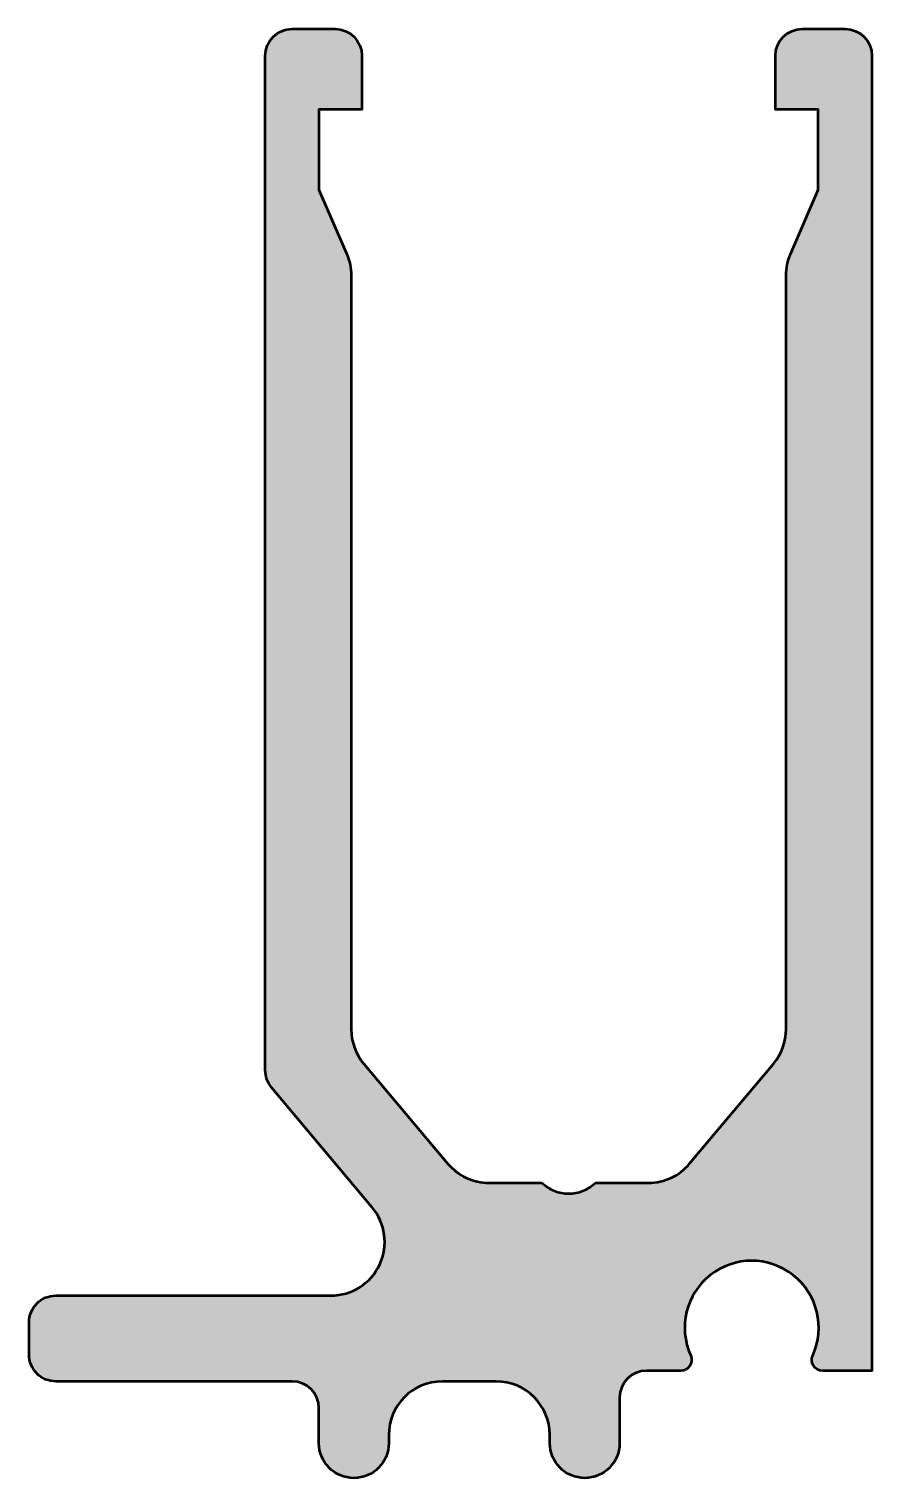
# Model space of a CAD drawing. Extents: x -15.7 to 0, y -2 to 25.
import ezdxf

# ---------------------------------------------------------------- set-up
doc = ezdxf.new("R2010")
doc.units = 0
doc.layers.add('0S-Alu contour', color=7, linetype='Continuous', lineweight=50)
doc.layers.add('0S-Alu hatch', color=252, linetype='Continuous', lineweight=25)

# ---------------------------------------------------------------- blocks, each defined once
blk = doc.blocks.new('347060__C15FB348_1A09_42EB_87BE_A23413014A22_')
at = {"layer": '0S-Alu hatch'}
h = blk.add_hatch(color=256, dxfattribs=at)
edge = h.paths.add_edge_path()
edge.add_ellipse((-10.00003289864674, 24.4999985726057), major_axis=(-0.5000014273963398, 0), ratio=1, start_angle=180.0001635684142, end_angle=269.9998364331289, ccw=False)
edge.add_line((-9.50003147125244, 24.50000000001347), (-9.50003147125244, 23.5))
edge.add_line((-9.50003147125244, 23.5), (-10.3000316619873, 23.5))
edge.add_line((-10.3000316619873, 23.5), (-10.3000316619873, 22.00000000000001))
edge.add_line((-10.3000316619873, 22.00000000000001), (-9.782368077925772, 20.80450495769659))
edge.add_ellipse((-10.70003128051759, 20.40714586744074), major_axis=(-1.000000000000013, 0), ratio=1, start_angle=180, end_angle=203.4131859314885, ccw=False)
edge.add_line((-9.700031280517578, 20.40714586744075), (-9.700031280517578, 6.362630467925088))
edge.add_arc((-8.700031280517578, 6.36263046792509), 0.9999999999999982, 180, 220.0538092158321)
edge.add_line((-9.465471713212231, 5.719123712718728), (-7.900078028803909, 3.857114325192198))
edge.add_arc((-7.134637596109254, 4.500621080398559), 1, 220.053809215832, 269.9999999999999)
edge.add_line((-7.134637596109255, 3.500621080398559), (-6.150015830993652, 3.50062108039856))
edge.add_arc((-5.650015592575073, 4.025599461696692), 0.724984509661443, 226.3959890838527, 313.6040109161473)
edge.add_line((-5.150015354156494, 3.50062108039856), (-4.161995365867274, 3.500621080398559))
edge.add_arc((-4.161995365867275, 4.500621080398562), 1.000000000000002, 270.0000000000001, 319.999999314534)
edge.add_line((-3.395950930438373, 3.857833461547342), (-1.833955349994382, 5.719347260929681))
edge.add_arc((-2.599999785423277, 6.362134879780897), 0.9999999999999948, 319.9999993145339, 360)
edge.add_line((-1.599999785423282, 6.362134879780897), (-1.599999904632572, 20.40714886751177))
edge.add_ellipse((-0.5999999046325555, 20.40714887599943), major_axis=(-1.000000000000016, 0), ratio=1, start_angle=336.58677111327927, end_angle=360, ccw=False)
edge.add_line((-1.517662809319941, 20.80450865423666), (-0.9999997615814207, 22))
edge.add_line((-0.9999997615814207, 22), (-0.9999997615814207, 23.5))
edge.add_line((-0.9999997615814207, 23.5), (-1.799999952316284, 23.5))
edge.add_line((-1.799999952316284, 23.5), (-1.800000071525573, 24.5))
edge.add_ellipse((-1.299998534065577, 24.49999846253966), major_axis=(-0.5000015374623596, 0), ratio=1, start_angle=270.0001625190599, end_angle=359.9998238203378, ccw=False)
edge.add_line((-1.299999952316285, 25), (-0.5000000000000009, 25))
edge.add_ellipse((-0.5000551035561666, 24.49994489644384), major_axis=(-0.5000551065922316, 0), ratio=1, start_angle=180.0063137065699, end_angle=269.993686293432, ccw=False)
edge.add_line((-1.2e-15, 24.50000000000001), (0, 0))
edge.add_line((0, 0), (-0.9220026259041809, 1e-16))
edge.add_ellipse((-0.922002625904181, 0.2000000000000001), major_axis=(-0.2, 0), ratio=1, start_angle=-24.46539259755002, end_angle=90.00000000000011, ccw=False)
edge.add_arc((-2.240231229446199, 0.7997900569496388), 1.248266123201116, 335.5346074024502, 564.4653925975498)
edge.add_ellipse((-3.558459832988217, 0.1999999999999982), major_axis=(-0.1999999999999998, 0), ratio=1, start_angle=89.99999999999989, end_angle=204.4653925975499, ccw=False)
edge.add_line((-3.558459832988217, -1.7e-15), (-4.200018405914305, 4e-16))
edge.add_arc((-4.20001798600651, -0.5000004199077966), 0.5000004199079734, 90.00004811784855, 179.9999518847228)
edge.add_line((-4.700018405914307, -0.5000000000224403), (-4.700018405914306, -1.350006103515625))
edge.add_ellipse((-5.350012302398681, -1.350006103515625), major_axis=(-0.649993896484375, 0), ratio=1, start_angle=0, end_angle=180, ccw=False)
edge.add_line((-6.000006198883056, -1.350006103515625), (-6.000006198883056, -1.200004577636718))
edge.add_arc((-7.000026022030886, -1.200024400784548), 1.000019823344304, 0.0011357606123724, 89.99886423980718)
edge.add_line((-7.000006198883056, -0.2000045776367187), (-8.00002384185791, -0.2000045776367188))
edge.add_arc((-8.000004018710081, -1.200024400784547), 1.000019823344303, 90.00113576019277, 179.9988642400294)
edge.add_line((-9.00002384185791, -1.200004577640596), (-9.00002384185791, -1.350006103515625))
edge.add_ellipse((-9.650017738342285, -1.350006103515625), major_axis=(-0.649993896484375, 0), ratio=1, start_angle=0, end_angle=180, ccw=False)
edge.add_line((-10.30001163482666, -1.350006103515625), (-10.30001163482666, -0.700004756450653))
edge.add_arc((-10.80001097484949, -0.700004513705971), 0.4999993400228909, 359.9999721900354, 449.9999663447418)
edge.add_line((-10.80001068115234, -0.2000051736831663), (-15.19999980926514, -0.2000000029802322))
edge.add_ellipse((-15.20025789096507, 0.2997419153275219), major_axis=(-0.499741984948311, 0), ratio=1, start_angle=-0.029590962158977163, end_angle=90.02958925461212, ccw=False)
edge.add_line((-15.69999980926513, 0.3000000119209234), (-15.69999980926514, 0.8999999761581396))
edge.add_ellipse((-15.20025791089697, 0.9002580777899776), major_axis=(-0.4997419650190174, 0), ratio=1, start_angle=-90.02959154100017, end_angle=0.029591540991702914, ccw=False)
edge.add_line((-15.19999980926513, 1.39999997615814), (-10.07490158081054, 1.399999976158141))
edge.add_arc((-10.07490167877625, 2.399999996204358), 1.000000020046221, 270.0000056130213, 399.9999771641699)
edge.add_line((-9.308856964111328, 3.042787313461305), (-11.18302781479071, 5.27633631158041))
edge.add_ellipse((-10.80000565319578, 5.597730187886655), major_axis=(-0.5000000000000079, 0), ratio=1, start_angle=-8.173071262262965e-05, end_angle=40.00001069005049, ccw=False)
edge.add_line((-11.30000565319527, 5.597730901121673), (-11.30003261566162, 24.49999809265138))
edge.add_ellipse((-10.8000318657049, 24.49999925004198), major_axis=(-0.5000007499580621, 0), ratio=1, start_angle=-90.000023344282, end_angle=0.00013262927740242958, ccw=False)
edge.add_line((-10.8000316619873, 25), (-10.00003147125244, 25))
at = {"layer": '0S-Alu contour', "color": 7}
for points in [[(-10.8000316619873, 25), (-10.00003147125244, 25)], [(-1.299999952316285, 25), (-0.5000000000000009, 25)], [(-11.30000565319527, 5.597730901121673), (-11.30003261566162, 24.49999809265138)], [(-9.50003147125244, 24.50000000001347), (-9.50003147125244, 23.5), (-10.3000316619873, 23.5), (-10.3000316619873, 22.00000000000001), (-9.782368077925772, 20.80450495769659)], [(-1.517662809319941, 20.80450865423666), (-0.9999997615814207, 22), (-0.9999997615814207, 23.5), (-1.799999952316284, 23.5), (-1.800000071525573, 24.5)], [(-1.2e-15, 24.50000000000001), (0, 0), (-0.9220026259041809, 1e-16)], [(-9.700031280517578, 20.40714586744075), (-9.700031280517578, 6.362630467925088)], [(-1.599999785423282, 6.362134879780897), (-1.599999904632572, 20.40714886751177)], [(-9.465471713212231, 5.719123712718728), (-7.900078028803909, 3.857114325192198)], [(-3.395950930438373, 3.857833461547342), (-1.833955349994382, 5.719347260929681)], [(-9.308856964111328, 3.042787313461305), (-11.18302781479071, 5.27633631158041)], [(-7.134637596109255, 3.500621080398559), (-6.150015830993652, 3.50062108039856)], [(-5.150015354156494, 3.50062108039856), (-4.161995365867274, 3.500621080398559)], [(-15.19999980926513, 1.39999997615814), (-10.07490158081054, 1.399999976158141)], [(-15.69999980926513, 0.3000000119209234), (-15.69999980926514, 0.8999999761581396)], [(-3.558459832988217, -1.7e-15), (-4.200018405914305, 4e-16)], [(-10.80001068115234, -0.2000051736831663), (-15.19999980926514, -0.2000000029802322)], [(-7.000006198883056, -0.2000045776367187), (-8.00002384185791, -0.2000045776367188)], [(-4.700018405914307, -0.5000000000224403), (-4.700018405914306, -1.350006103515625)], [(-10.30001163482666, -1.350006103515625), (-10.30001163482666, -0.700004756450653)], [(-9.00002384185791, -1.200004577640596), (-9.00002384185791, -1.350006103515625)], [(-6.000006198883056, -1.350006103515625), (-6.000006198883056, -1.200004577636718)]]:
    blk.add_lwpolyline(points, dxfattribs=at)
at = {"layer": '0S-Alu contour', "color": 7, "extrusion": (0, 0, -1)}
for centre, radius, start, end in [((10.8000318657049, 24.49999925004198), 0.5000007499580621, 359.9998673707226, 90.00002334428208), ((10.00003289864674, 24.4999985726057), 0.5000014273963398, 90.00016356687108, 179.9998364315858), ((1.299998534065577, 24.49999846253966), 0.5000015374623596, 0.0001761796622002, 89.99983748094004), ((0.5000551035561666, 24.49994489644384), 0.5000551065922316, 90.00631370656797, 179.9936862934301), ((10.70003128051759, 20.40714586744074), 1.000000000000013, 156.5868140685115, 180), ((0.5999999046325555, 20.40714887599943), 1.000000000000016, 0, 23.41322888672072), ((10.80000565319578, 5.597730187886655), 0.5000000000000079, 319.9999893099495, 8.17307125829e-05), ((15.20025791089697, 0.9002580777899776), 0.4997419650190174, 359.9704084590083, 90.0295915410002), ((15.20025789096507, 0.2997419153275219), 0.499741984948311, 269.9704107453879, 0.0295909621590149), ((3.558459832988217, 0.1999999999999982), 0.1999999999999998, 155.5346074024501, 270.0000000000001), ((0.922002625904181, 0.2000000000000001), 0.2, 269.9999999999999, 24.46539259755001), ((9.650017738342285, -1.350006103515625), 0.649993896484375, 180, 0), ((5.350012302398681, -1.350006103515625), 0.649993896484375, 180, 0)]:
    blk.add_arc(centre, radius, start, end, dxfattribs=at)
at = {"layer": '0S-Alu contour', "color": 7}
for centre, radius, start, end in [((-8.700031280517578, 6.36263046792509), 0.9999999999999982, 180, 220.0538092158321), ((-2.599999785423277, 6.362134879780897), 0.9999999999999948, 319.9999993145339, 0), ((-7.134637596109254, 4.500621080398559), 1, 220.053809215832, 269.9999999999999), ((-4.161995365867275, 4.500621080398562), 1.000000000000002, 270.0000000000001, 319.999999314534), ((-5.650015592575073, 4.025599461696692), 0.724984509661443, 226.3959890838527, 313.6040109161473), ((-10.07490167877625, 2.399999996204358), 1.000000020046221, 270.0000056130213, 39.9999771641699), ((-2.240231229446199, 0.7997900569496388), 1.248266123201116, 335.5346074024502, 204.4653925975499), ((-4.20001798600651, -0.5000004199077966), 0.5000004199079734, 90.00004811784855, 179.9999518847228), ((-10.80001097484949, -0.700004513705971), 0.4999993400228909, 359.9999721900354, 89.99996634474186), ((-8.000004018710081, -1.200024400784547), 1.000019823344303, 90.00113576019277, 179.9988642400294), ((-7.000026022030886, -1.200024400784548), 1.000019823344304, 0.0011357606123724, 89.99886423980718)]:
    blk.add_arc(centre, radius, start, end, dxfattribs=at)
blk = doc.blocks.new('347060__2BE2F6EE_A4D5_4783_8883_8C99DEA3577F_')
at = {"layer": '0S-Alu contour', "color": 7}
blk.add_blockref('347060__C15FB348_1A09_42EB_87BE_A23413014A22_', (0, 0), dxfattribs=at)

msp = doc.modelspace()

# ---------------------------------------------------------------- block references
at = {"layer": '0S-Alu contour', "color": 7}
msp.add_blockref('347060__2BE2F6EE_A4D5_4783_8883_8C99DEA3577F_', (0, 0), dxfattribs=at)

doc.saveas('drawing.dxf')
